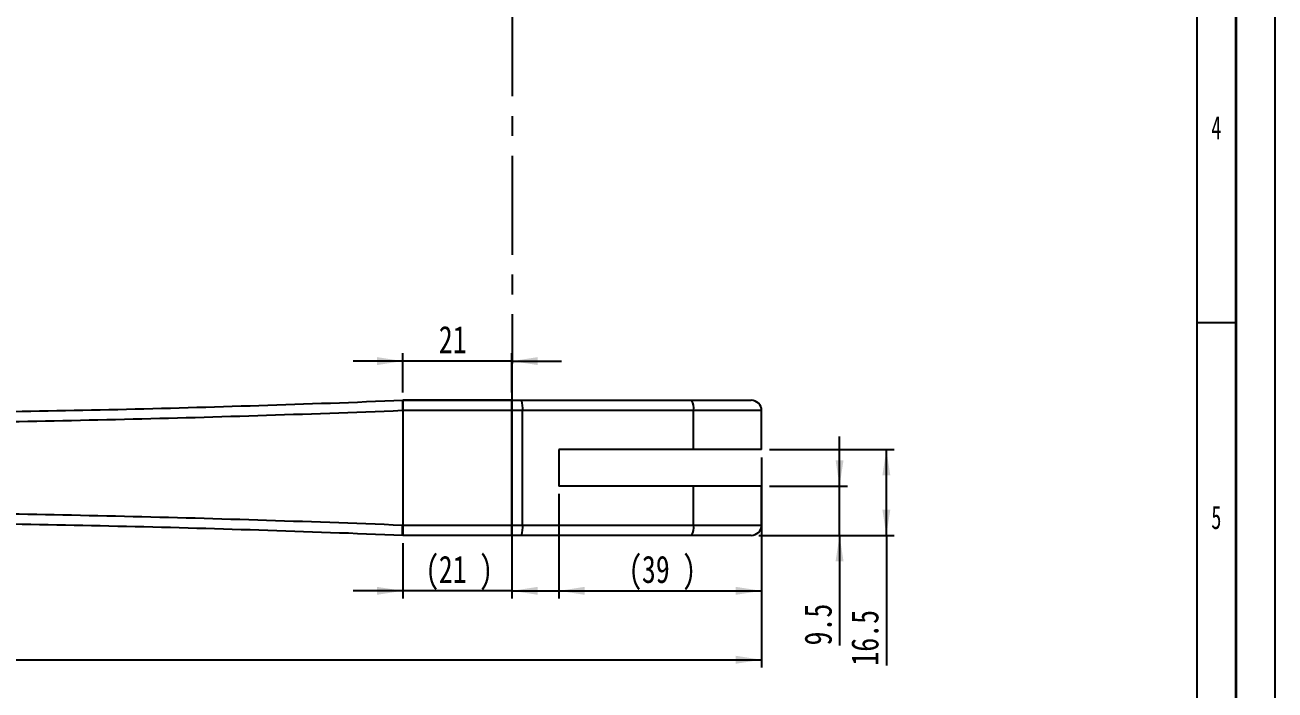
# Model space of a CAD drawing. Header units: millimetres. Extents: x 0 to 420, y -2093 to 2254.
# Drawn here: x 259.7 to 420, y 52.4 to 137.6 of the extents above; entities that cross this region are included whole.
import ezdxf

# ---------------------------------------------------------------- set-up
doc = ezdxf.new("R2010")
doc.units = ezdxf.units.MM
doc.linetypes.add('CENTERX2', pattern=[20.319999999999997, 12.7, -2.54, 2.54, -2.54])
for name, color, linetype in [('SLD-0', 179, 'Continuous'), ('가는실선', 7, 'Continuous'), ('전체치수', 30, 'Continuous'), ('중심선', 1, 'CENTERX2'), ('치수선', 104, 'Continuous')]:
    doc.layers.add(name, color=color, linetype=linetype)
doc.layers.add('도면층1', color=4, linetype='Continuous', lineweight=35)
doc.layers.add('도면층2', color=3, linetype='Continuous', lineweight=25)
doc.styles.add('SLDTEXTSTYLE1', font='TXT', dxfattribs={"width": 0.6381856540084389})
doc.styles.add('SLDTEXTSTYLE4', font='TXT', dxfattribs={"width": 0.75})
doc.dimstyles.new('SLDDIMSTYLE0', dxfattribs={"dimtxt": 3.5, "dimasz": 3.302, "dimexe": 0, "dimexo": 0.0625, "dimgap": 0.875, "dimtad": 1, "dimdec": 3, "dimlfac": 1.5, "dimrnd": 1e-09, "dimzin": 12, "dimdsep": 46, "dimtxsty": 'SLDTEXTSTYLE4', "dimsah": 1, "dimcen": 0.09, "dimadec": 0, "dimazin": 3, "dimtfac": 1, "dimtdec": 3, "dimtofl": 0, "dimtmove": 0, "dimatfit": 3, "dimfxl": 1, "dimfrac": 2, "dimtolj": 1, "dimtzin": 12, "dimarcsym": 0})
doc.dimstyles.new('SLDDIMSTYLE1', dxfattribs={"dimtxt": 3.5, "dimasz": 3.302, "dimexe": 0, "dimexo": 0.0625, "dimgap": 0.875, "dimtad": 1, "dimdec": 3, "dimlfac": 1.5, "dimrnd": 1e-09, "dimzin": 12, "dimdsep": 46, "dimtxsty": 'SLDTEXTSTYLE4', "dimsah": 1, "dimcen": 0.09, "dimadec": 0, "dimazin": 3, "dimtfac": 1, "dimtdec": 3, "dimtmove": 0, "dimatfit": 0, "dimfxl": 1, "dimfrac": 2, "dimtolj": 1, "dimtzin": 12, "dimarcsym": 0})
doc.dimstyles.new('SLDDIMSTYLE2', dxfattribs={"dimtxt": 3.5, "dimasz": 3.302, "dimexe": 0, "dimexo": 0.0625, "dimgap": 0.875, "dimtad": 0, "dimtih": 1, "dimtoh": 1, "dimdec": 3, "dimlfac": 1.5, "dimrnd": 1e-09, "dimzin": 12, "dimdsep": 46, "dimtxsty": 'SLDTEXTSTYLE4', "dimblk1": 'NONE', "dimblk2": 'NONE', "dimsah": 1, "dimcen": 0, "dimadec": 0, "dimazin": 3, "dimtfac": 1, "dimtdec": 3, "dimtofl": 0, "dimtmove": 0, "dimatfit": 3, "dimldrblk": 'NONE', "dimfxl": 1, "dimfrac": 2, "dimtolj": 1, "dimtzin": 12, "dimarcsym": 0})
doc.dimstyles.new('SLDDIMSTYLE6', dxfattribs={"dimtxt": 3.5, "dimasz": 3.302, "dimexe": 0, "dimexo": 0.0625, "dimgap": 0.875, "dimtad": 1, "dimdec": 4, "dimlfac": 1.5, "dimzin": 12, "dimdsep": 46, "dimtxsty": 'SLDTEXTSTYLE4', "dimsah": 1, "dimcen": 0.09, "dimazin": 3, "dimtfac": 1, "dimtofl": 0, "dimtmove": 0, "dimatfit": 3, "dimfxl": 1, "dimfrac": 2, "dimtolj": 1, "dimtzin": 12, "dimarcsym": 0})

# ---------------------------------------------------------------- blocks, each defined once
blk = doc.blocks.new('_D_1')
at = {"layer": '치수선', "transparency": 16777216}
for p, q in [((308.1501987048351, 90.5280353660165), (308.1501987048351, 95.54761000584406)), ((322.1501987048351, 90.5280353660165), (322.1501987048351, 95.54761000584406)), ((308.1501987048351, 94.54761000584406), (301.8001987048351, 94.54761000584406)), ((322.1501987048351, 94.54761000584406), (308.1501987048351, 94.54761000584406)), ((322.1501987048351, 94.54761000584406), (328.5001987048351, 94.54761000584406))]:
    blk.add_line(p, q, dxfattribs=at)
for points in [[(308.1501987048351, 94.54761000584406), (304.8481987048351, 95.05561000584406), (304.8481987048351, 94.03961000584407)], [(322.1501987048351, 94.54761000584406), (325.4521987048351, 94.03961000584407), (325.4521987048351, 95.05561000584406)]]:
    blk.add_solid(points, dxfattribs=at)
at = {"layer": '치수선', "transparency": 16777216, "insert": (312.7630897584349, 99.05934692042297), "char_height": 3.5, "attachment_point": 1, "style": 'SLDTEXTSTYLE4'}
blk.add_mtext('21', dxfattribs=at)
blk = doc.blocks.new('_D_3')
at = {"layer": '치수선', "transparency": 16777216}
for p, q in [((322.1501987048351, 88.5280353660165), (322.1501987048351, 64.09187327387639)), ((308.1501987048351, 71.19470203268315), (308.1501987048351, 64.09187327387639)), ((308.1501987048351, 65.09187327387639), (301.8001987048351, 65.09187327387639)), ((322.1501987048351, 65.09187327387639), (308.1501987048351, 65.09187327387639)), ((322.1501987048351, 65.09187327387639), (328.5001987048351, 65.09187327387639))]:
    blk.add_line(p, q, dxfattribs=at)
for points in [[(308.1501987048351, 65.09187327387639), (304.8481987048351, 65.59987327387638), (304.8481987048351, 64.58387327387639)], [(322.1501987048351, 65.09187327387639), (325.4521987048351, 64.58387327387639), (325.4521987048351, 65.59987327387638)]]:
    blk.add_solid(points, dxfattribs=at)
at = {"layer": '치수선', "transparency": 16777216, "char_height": 3.5, "attachment_point": 1, "style": 'SLDTEXTSTYLE4'}
for s, insert in [('(', (311.0422563991488, 69.60361018845529)), ('21', (312.7630897584349, 69.60361018845528)), (')', (317.9353119126499, 69.60361018845524))]:
    blk.add_mtext(s, dxfattribs=dict(at, insert=insert))
blk = doc.blocks.new('_D_9')
at = {"layer": '치수선', "transparency": 16777216}
for p, q in [((364.1578615211441, 78.5280353660172), (364.1578615211441, 84.8780353660172)), ((355.1578615211441, 78.5280353660172), (365.1578615211441, 78.5280353660172)), ((364.1578615211441, 72.19470203268388), (364.1578615211441, 78.5280353660172)), ((353.8245281878108, 72.19470203268388), (365.1578615211441, 72.19470203268388)), ((364.1578615211441, 72.19470203268388), (364.1578615211441, 58.08636868494612))]:
    blk.add_line(p, q, dxfattribs=at)
for points in [[(364.1578615211441, 78.5280353660172), (364.6658615211441, 81.8300353660172), (363.6498615211441, 81.8300353660172)], [(364.1578615211441, 72.19470203268388), (363.6498615211441, 68.89270203268387), (364.6658615211441, 68.89270203268387)]]:
    blk.add_solid(points, dxfattribs=at)
at = {"layer": '치수선', "transparency": 16777216, "insert": (359.6461246065652, 58.08636868494612), "char_height": 3.5, "attachment_point": 1, "rotation": 90, "style": 'SLDTEXTSTYLE4'}
blk.add_mtext('9.5', dxfattribs=at)
blk = doc.blocks.new('_D_10')
at = {"layer": '치수선', "transparency": 16777216}
for p, q in [((355.1578615211441, 83.19470203268388), (371.1578615211442, 83.19470203268388)), ((370.1578615211442, 72.19470203268388), (370.1578615211442, 83.19470203268388)), ((353.8245281878108, 72.19470203268388), (371.1578615211442, 72.19470203268388)), ((370.1578615211442, 72.19470203268388), (370.1578615211442, 55.50025725859264))]:
    blk.add_line(p, q, dxfattribs=at)
for points in [[(370.1578615211442, 83.19470203268388), (369.6498615211442, 79.89270203268387), (370.6658615211442, 79.89270203268387)], [(370.1578615211442, 72.19470203268388), (370.6658615211442, 75.49670203268388), (369.6498615211442, 75.49670203268388)]]:
    blk.add_solid(points, dxfattribs=at)
at = {"layer": '치수선', "transparency": 16777216, "insert": (365.6461246065653, 55.50025725859265), "char_height": 3.5, "attachment_point": 1, "rotation": 90, "style": 'SLDTEXTSTYLE4'}
blk.add_mtext('16.5', dxfattribs=at)
blk = doc.blocks.new('_D_11')
at = {"layer": '치수선', "transparency": 16777216}
for p, q in [((354.1578615211441, 82.19470203268388), (354.1578615211441, 64.09187327387642)), ((328.1578615211441, 77.5280353660172), (328.1578615211441, 64.09187327387642)), ((328.1578615211441, 65.09187327387642), (354.1578615211441, 65.09187327387642))]:
    blk.add_line(p, q, dxfattribs=at)
for points in [[(328.1578615211441, 65.09187327387642), (331.4598615211441, 64.58387327387642), (331.4598615211441, 65.59987327387641)], [(354.1578615211441, 65.09187327387642), (350.8558615211441, 65.59987327387641), (350.8558615211441, 64.58387327387642)]]:
    blk.add_solid(points, dxfattribs=at)
at = {"layer": '치수선', "transparency": 16777216, "char_height": 3.5, "attachment_point": 1, "style": 'SLDTEXTSTYLE4'}
for s, insert in [('(', (337.0884211381733, 69.60361018845533)), ('39', (338.8092544974594, 69.60361018845533)), (')', (343.9814766516744, 69.60361018845533))]:
    blk.add_mtext(s, dxfattribs=dict(at, insert=insert))
blk = doc.blocks.new('_D_13')
at = {"layer": '전체치수', "transparency": 16777216}
for p, q in [((354.1578615211441, 82.19470203268388), (354.1578615211441, 55.25658353948742)), ((76.11048297990047, 78.19470203268389), (76.11048297990047, 55.25658353948739)), ((76.11048297990047, 56.2565835394874), (354.1578615211441, 56.25658353948742))]:
    blk.add_line(p, q, dxfattribs=at)
for points in [[(76.11048297990047, 56.2565835394874), (79.41248297990046, 55.7485835394874), (79.41248297990046, 56.7645835394874)], [(354.1578615211441, 56.25658353948742), (350.8558615211441, 56.76458353948742), (350.8558615211441, 55.74858353948741)]]:
    blk.add_solid(points, dxfattribs=at)
at = {"layer": '전체치수', "transparency": 16777216, "char_height": 3.5, "attachment_point": 1, "style": 'SLDTEXTSTYLE4'}
for s, insert in [('(', (217.8947465988755, 60.76832045406634)), (')', (236.4253035309672, 60.76832045406634)), ('417.071', (219.6155799581616, 60.76832045406634))]:
    blk.add_mtext(s, dxfattribs=dict(at, insert=insert))
blk = doc.blocks.new('_D_20')
at = {"layer": '치수선', "transparency": 16777216}
blk.add_line((81.04635359475765, 174.0548601121094), (37.53351955062075, 130.5420260679732), dxfattribs=at)
blk.add_arc((88.82452818780975, 181.8330347051613), 71.53644004250766, 225.0000000000004, 0, dxfattribs=at)
for points in [[(160.3609682303174, 181.8330347051613), (159.776956785916, 178.5436276715444), (160.7926865969177, 178.5201979672674)], [(38.24062633180731, 131.2491328491597), (40.27788466955018, 128.6013325422451), (40.97954680398728, 129.3361292822332)]]:
    blk.add_solid(points, dxfattribs=at)
at = {"layer": '치수선', "transparency": 16777216, "insert": (114.7784385833123, 119.8502506391949), "char_height": 3.5, "attachment_point": 1, "rotation": 26.82730935915731, "style": 'SLDTEXTSTYLE4'}
blk.add_mtext('135°', dxfattribs=at)
blk = doc.blocks.new('_D_26')
at = {"layer": '치수선', "transparency": 16777216, "insert": (268.1955513887489, 211.7151201324778), "char_height": 3.5, "attachment_point": 1, "style": 'SLDTEXTSTYLE4'}
blk.add_mtext('R400', dxfattribs=at)
blk = doc.blocks.new('_None')
blk = doc.blocks.new('_D_27')
at = {"layer": '치수선', "transparency": 16777216}
blk.add_line((254.3126743996893, 162.7036359182882), (242.132812487558, 162.7036359182882), dxfattribs=at)
at = {"layer": '치수선', "transparency": 16777216, "insert": (242.132812487558, 167.2153728328671), "char_height": 3.5, "attachment_point": 1, "style": 'SLDTEXTSTYLE4'}
blk.add_mtext('R345', dxfattribs=at)
blk = doc.blocks.new('_D_28')
at = {"layer": '치수선', "transparency": 16777216, "insert": (331.3653716193448, 162.7992889295924), "char_height": 3.5, "attachment_point": 1, "style": 'SLDTEXTSTYLE4'}
blk.add_mtext('R400', dxfattribs=at)
blk = doc.blocks.new('_D_29')
at = {"layer": '치수선', "transparency": 16777216, "insert": (325.1129364818397, 205.2769064208549), "char_height": 3.5, "attachment_point": 1, "style": 'SLDTEXTSTYLE4'}
blk.add_mtext('R400', dxfattribs=at)

msp = doc.modelspace()

# ---------------------------------------------------------------- linework, layer by layer
at = {"layer": 'SLD-0', "color": 7}
msp.add_line((419.9999999999999, 1), (419.9999999999999, 297.9999999999999), dxfattribs=at)
at = {"layer": '가는실선', "linetype": 'Continuous', "lineweight": 25}
for p, q in [((322.1493702922622, 88.19470203268388), (308.0939383895612, 88.19470203268388)), ((308.1493702922622, 89.52803536601722), (322.1501987048361, 89.52803536601722)), ((322.1493702922622, 73.52803536601722), (322.1493702922622, 88.19470203268388)), ((323.5149342868446, 88.19470203268388), (322.1493702922622, 88.19470203268388)), ((322.1501987048361, 89.52803536601722), (323.3825369438494, 89.52803536601722)), ((323.3825369438494, 89.52803536601722), (345.1848933136789, 89.52803536601722)), ((323.5149342868446, 73.52803536601722), (323.5149342868446, 88.19470203268388)), ((345.4268502364218, 88.19470203268388), (323.5149342868446, 88.19470203268388)), ((345.1848933136789, 89.52803536601722), (352.8245281878109, 89.52803536601722)), ((345.4268502364218, 83.19470203268388), (345.4268502364218, 88.19470203268388)), ((354.1578615211441, 88.19470203268388), (345.4268502364218, 88.19470203268388)), ((354.1578615211441, 83.19470203268388), (354.1578615211441, 88.19470203268388)), ((345.4268502364218, 83.19470203268388), (328.1578615211441, 83.19470203268388)), ((328.1578615211441, 83.19470203268388), (328.1578615211441, 78.5280353660172)), ((354.1578615211441, 83.19470203268388), (345.4268502364218, 83.19470203268388)), ((345.4268502364218, 78.5280353660172), (328.1578615211441, 78.5280353660172)), ((345.4268502364218, 73.52803536601722), (345.4268502364218, 78.5280353660172)), ((354.1578615211441, 78.5280353660172), (345.4268502364218, 78.5280353660172)), ((354.1578615211441, 73.52803536601722), (354.1578615211441, 78.5280353660172)), ((308.0939383895613, 73.52803536601722), (322.1493702922622, 73.52803536601722)), ((322.1501987048361, 72.19470203268388), (308.1493702922622, 72.19470203268388)), ((322.1493702922622, 73.52803536601722), (323.5149342868446, 73.52803536601722)), ((323.3825369438494, 72.19470203268388), (322.1501987048361, 72.19470203268388)), ((345.1848933136789, 72.19470203268388), (323.3825369438494, 72.19470203268388)), ((323.5149342868446, 73.52803536601722), (345.4268502364218, 73.52803536601722)), ((352.8245281878109, 72.19470203268388), (345.1848933136789, 72.19470203268388)), ((345.4268502364218, 73.52803536601722), (354.1578615211441, 73.52803536601722))]:
    msp.add_line(p, q, dxfattribs=at)
at = {"layer": '가는실선', "linetype": 'Continuous', "lineweight": 25, "flags": 128}
for points in [[(322.1493702922622, 88.19470203268388), (322.1493862099776, 88.45482246203872), (322.1494333514146, 88.70494660917066), (322.1495099049545, 88.93546234337668), (322.1496129286875, 89.13751107426594), (322.1497384634694, 89.30332818242061), (322.1498816850689, 89.4265414093656), (322.1500370895603, 89.50241573988819), (322.1501987048361, 89.52803536601722)], [(322.1501987048361, 72.19470203268388), (322.1500370895603, 72.2203216588129), (322.1498816850689, 72.2961959893355), (322.1497384634694, 72.41940921628048), (322.1496129286875, 72.58522632443515), (322.1495099049545, 72.78727505532441), (322.1494333514146, 73.01779078953042), (322.1493862099776, 73.26791493666238), (322.1493702922622, 73.52803536601722)]]:
    msp.add_lwpolyline(points, dxfattribs=at)
at = {"layer": '가는실선', "linetype": 'Continuous', "lineweight": 25}
for centre, radius, start, end in [((320.0587377619231, 88.52474866793612), 3.471919526763365, 354.5451279256599, 16.79640684182786), ((343.4085082801122, 88.51705852493049), 2.0439222002545, 350.9257283472878, 29.64508424660657), ((352.8245281878109, 88.19470203268388), 1.333333333333343, 0, 90), ((320.0587377619231, 73.19798873076496), 3.471919526763366, 343.2035931581732, 5.454872074341142), ((343.4085082801123, 73.20567887377062), 2.043922200254448, 330.3549157533931, 9.074271652712886), ((352.8245281878109, 73.52803536601722), 1.333333333333343, 270.0000000000008, 0)]:
    msp.add_arc(centre, radius, start, end, dxfattribs=at)
for points, knots in [([(308.0939383895612, 88.19470203268388), (301.8517512713119, 87.94443829155175), (295.6660920869385, 87.72314597589606), (283.4046246602817, 87.33550631028064), (277.328823464723, 87.16916252148646), (265.2861351675208, 86.88863551619559), (259.3192478531295, 86.7744553138723), (247.4955889323586, 86.59557862958378), (241.6388098130747, 86.5308850337891), (235.8388156539668, 86.48960518441099)], [0, 0, 0, 0, 0.2500000000000002, 0.2500000000000002, 0.5000000000000003, 0.5000000000000003, 0.7500000000000004, 0.7500000000000004, 1, 1, 1, 1]), ([(236.3304503892661, 87.82290435418625), (242.0951766486195, 87.86417242928997), (247.9164051661668, 87.92885560680526), (259.6684179172668, 88.1077173403901), (265.5992096155155, 88.22189300469155), (277.5691721739153, 88.50242020339968), (283.6083432257829, 88.66876871664931), (295.7960175152675, 89.05643088899917), (301.9445137072733, 89.27774097719008), (308.1492679766577, 89.52803123876032)], [0, 0, 0, 0, 0.25, 0.25, 0.5, 0.5, 0.75, 0.75, 1, 1, 1, 1]), ([(308.1492679766577, 89.52803123876033), (308.1438455566504, 89.52781250666185), (308.1386878218543, 89.51898845484426), (308.1288800375373, 89.4848345318928), (308.124184146395, 89.45909622224374), (308.1155897243671, 89.39202954376853), (308.1116987061498, 89.35104339224807), (308.1047212554419, 89.25430810490359), (308.1016276263483, 89.19803159562731), (308.0939728400743, 89.01370806507857), (308.0908403794684, 88.86524558116982), (308.089078780119, 88.54505814397119), (308.0904588514665, 88.36800137059741), (308.0939383895599, 88.19470203265053)], [0, 0, 0, 0, 0.125000000000001, 0.125000000000001, 0.2500000000000019, 0.2500000000000019, 0.3750000000000029, 0.3750000000000029, 0.5000000000000039, 0.5000000000000039, 0.7500000000000019, 0.7500000000000019, 1, 1, 1, 1]), ([(235.8388156539668, 75.23313221429017), (241.6388098130747, 75.19185236491205), (247.4955889323586, 75.12715876911706), (259.3192478531294, 74.94828208482855), (265.2861351675209, 74.83410188250531), (277.328823464723, 74.55357487721444), (283.4046246602817, 74.38723108842034), (295.6660920869385, 73.99959142280493), (301.851751271312, 73.77829910714921), (308.0939383895613, 73.5280353660171)], [0, 0, 0, 0, 0.2499999999999995, 0.2499999999999995, 0.4999999999999997, 0.4999999999999997, 0.7499999999999998, 0.7499999999999998, 1, 1, 1, 1]), ([(308.1492679766578, 72.19470615994064), (301.9445137072732, 72.4449964215109), (295.7960175152675, 72.6663065097018), (283.6083432257829, 73.05396868205167), (277.5691721739153, 73.22031719530126), (265.5992096155155, 73.50084439400942), (259.6684179172668, 73.61502005831086), (247.9164051661667, 73.7938817918957), (242.0951766486195, 73.85856496941098), (236.3304503892661, 73.89983304451471)], [0, 0, 0, 0, 0.2500000000000002, 0.2500000000000002, 0.5000000000000003, 0.5000000000000003, 0.7500000000000004, 0.7500000000000004, 1, 1, 1, 1]), ([(308.1492679766578, 72.19470615994076), (308.14384555665, 72.19492489203927), (308.1386878218454, 72.20374894385844), (308.1288800375277, 72.23790286681609), (308.1241841463926, 72.26364117646996), (308.115589724364, 72.33070785495681), (308.1116987061395, 72.37169400648439), (308.1047212554308, 72.4684292938459), (308.1016276263382, 72.52470580313155), (308.0939728400659, 72.70902933370951), (308.0908403794655, 72.85749181764145), (308.0890787801176, 73.17767925488342), (308.0904588516472, 73.35473602827535), (308.0939383895522, 73.52803536624194)], [0, 0, 0, 0, 0.1249999999999996, 0.1249999999999996, 0.2499999999999992, 0.2499999999999992, 0.3749999999999988, 0.3749999999999988, 0.4999999999999984, 0.4999999999999984, 0.7499999999999992, 0.7499999999999992, 1, 1, 1, 1])]:
    msp.add_open_spline(points, degree=3, knots=knots, dxfattribs=at)
for points in [[(308.1492679766577, 89.52803123876033), (308.1493362199585, 89.52803399159032), (308.1493702922625, 89.52803536601722), (308.1493702922625, 89.52803536601722)], [(308.1493702922622, 72.19470203268388), (308.1493702922622, 72.19470203268388), (308.1493362199585, 72.1947034071108), (308.1492679766578, 72.19470615994076)]]:
    msp.add_open_spline(points, degree=3, dxfattribs=at)
at = {"layer": '도면층1', "color": 7}
msp.add_line((415.0000000000001, 6), (415.0000000000001, 293), dxfattribs=at)
at = {"layer": '도면층2', "color": 7}
for p, q in [((410, 11), (410, 288.0000000000001)), ((410, 11), (410, 149.5)), ((410, 99.49999999999997), (415.0000000000001, 99.49999999999997))]:
    msp.add_line(p, q, dxfattribs=at)
at = {"layer": '중심선'}
msp.add_line((322.1578615211441, 181.8330347051613), (322.1501987048361, 72.19470203268389), dxfattribs=at)
at = {"layer": '치수선'}
for p, q in [((322.1501987048362, 89.52803536601722), (308.150198704836, 89.52803536601722)), ((308.150198704836, 89.52803536601722), (308.150198704836, 72.19470203268388))]:
    msp.add_line(p, q, dxfattribs=at)

# ---------------------------------------------------------------- texts
at = {"layer": '도면층2', "color": 7, "char_height": 3, "attachment_point": 2, "style": 'SLDTEXTSTYLE1'}
for s, insert in [('4', (412.4783755621956, 125.9922031662305)), ('5', (412.4783755621955, 76.0177031662305))]:
    msp.add_mtext(s, dxfattribs=dict(at, insert=insert))

# ---------------------------------------------------------------- dimensions: what is measured, and where the dimension line sits
at = {"layer": '전체치수'}
dim = msp.add_linear_dim(base=(354.1578615211441, 56.25658353948742), p1=(76.11048297990047, 79.19470203268389), p2=(354.1578615211441, 83.19470203268388), angle=4.392535560269006e-15, text='(<>)', dimstyle='SLDDIMSTYLE0', dxfattribs=at)
dim.commit()
dim.dimension.update_dxf_attribs({"geometry": '_D_13', "text_midpoint": (228.0204413953184, 56.25658353948741), "dimtype": 160})
at = {"layer": '치수선'}
for center, picture, middle in [((316.3919295877333, 460.4400431239203), '_D_26', (273.4917323448146, 209.9815082134286)), ((297.035465687811, 433.5826429026584), '_D_29', (330.4091174379054, 203.5432945018057)), ((322.2922714612491, 398.166326283409), '_D_27', (247.4289934436237, 165.4817609138178)), ((316.8661948544774, -72.7786487954196), '_D_28', (336.6615525754104, 161.0656770105432))]:
    dim = msp.add_radius_dim(center=center, mpoint=(0, 0), dimstyle='SLDDIMSTYLE2', dxfattribs=at)
    dim.commit()
    dim.dimension.update_dxf_attribs({"geometry": picture, "text_midpoint": middle, "dimtype": 164})
dim = msp.add_angular_dim_2l(base=(116.2003386024558, 115.7419819211676), line1=((81.75346037594421, 174.7619668932959), (88.82452818780975, 181.8330347051613)), line2=((322.157861521143, 181.8330347051613), (88.82452818780975, 181.8330347051613)), dimstyle='SLDDIMSTYLE6', dxfattribs=at)
dim.commit()
dim.dimension.update_dxf_attribs({"geometry": '_D_20', "text_midpoint": (121.1091331797151, 117.9960036458151), "dimtype": 162})
dim = msp.add_linear_dim(base=(308.1501987048351, 94.54761000584406), p1=(322.1501987048351, 89.5280353660165), p2=(308.1501987048351, 89.5280353660165), dimstyle='SLDDIMSTYLE1', dxfattribs=at)
dim.commit()
dim.dimension.update_dxf_attribs({"geometry": '_D_1', "text_midpoint": (315.3492009519578, 94.54761000584406), "dimtype": 160})
for base, p1, p2, dimstyle, picture, middle in [((308.1501987048351, 65.09187327387639), (322.1501987048351, 89.5280353660165), (308.1501987048351, 72.19470203268317), 'SLDDIMSTYLE1', '_D_3', (315.3492009519578, 65.09187327387639)), ((354.1578615211441, 65.0918732738764), (328.1578615211441, 78.5280353660172), (354.1578615211441, 83.19470203268388), 'SLDDIMSTYLE0', '_D_11', (341.3953656909823, 65.0918732738764))]:
    dim = msp.add_linear_dim(base=base, p1=p1, p2=p2, text='(<>)', dimstyle=dimstyle, dxfattribs=at)
    dim.commit()
    dim.dimension.update_dxf_attribs({"geometry": picture, "text_midpoint": middle, "dimtype": 160})
for base, p2, dimstyle, picture, middle in [((364.1578615211441, 78.5280353660172), (354.1578615211441, 78.5280353660172), 'SLDDIMSTYLE1', '_D_9', (364.1578615211441, 61.31900750222663)), ((370.1578615211442, 83.19470203268388), (354.1578615211441, 83.19470203268388), 'SLDDIMSTYLE0', '_D_10', (370.1578615211442, 60.02595178904991))]:
    dim = msp.add_linear_dim(base=base, p1=(352.8245281878108, 72.19470203268388), p2=p2, angle=90.0000000000002, dimstyle=dimstyle, dxfattribs=at)
    dim.commit()
    dim.dimension.update_dxf_attribs({"geometry": picture, "text_midpoint": middle, "dimtype": 160})

doc.saveas('drawing.dxf')
